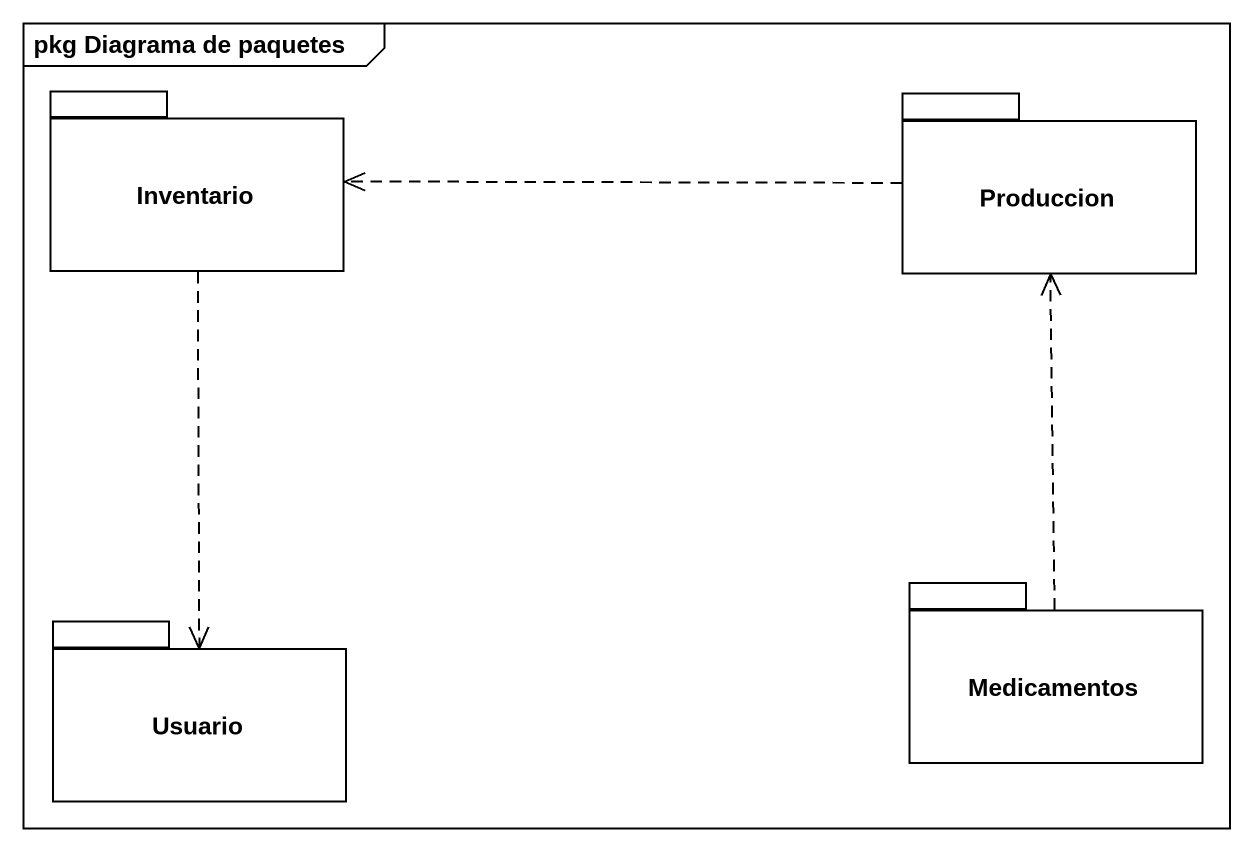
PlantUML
@startuml
mainframe pkg Diagrama de paquetes
package Inventario {
}
package Produccion {
}
package Usuario {
}
package Medicamentos {
}
Inventario ..> Usuario
Produccion .left.> Inventario
Medicamentos .up.> Produccion
@enduml
